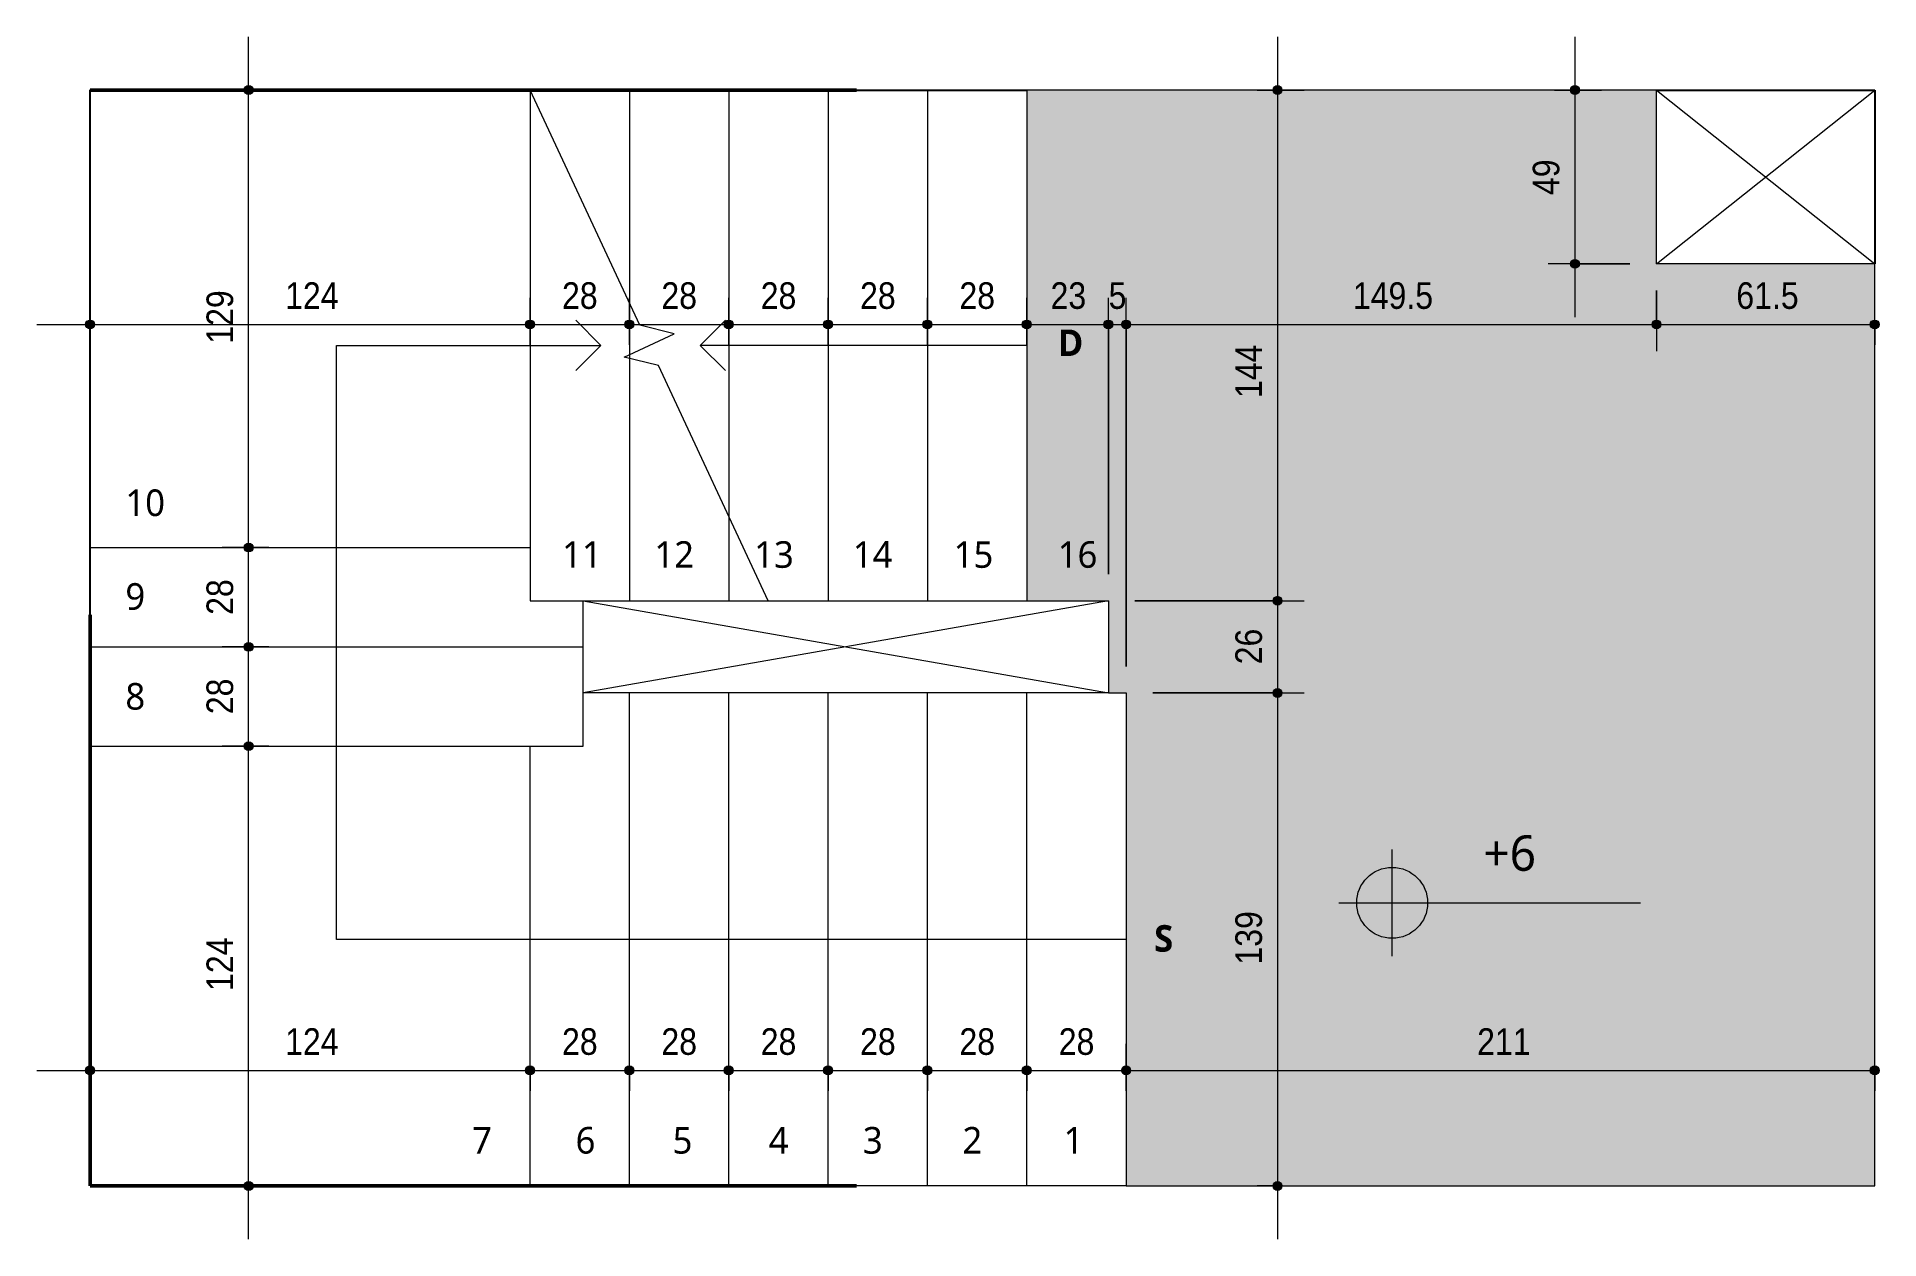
# Model space of a CAD drawing. Header units: centimetres. Extents: x -1968 to 25888, y -1244 to 84208.
# Drawn here: x 23256 to 23775, y 331 to 670 of the extents above.
import ezdxf

# ---------------------------------------------------------------- set-up
doc = ezdxf.new("R2010")
doc.units = ezdxf.units.CM
doc.linetypes.add('Projeção', pattern=[0.396875, 0.238125, -0.15875])
doc.linetypes.add('Traço', pattern=[0.635, 0.3175, -0.3175])
for name, color, linetype, lineweight in [('A-ANNO-DIMS', 7, 'Continuous', 9), ('A-ANNO-DIMS-50', 7, 'Continuous', 9), ('A-DETL-GENF', 7, 'Continuous', 18), ('G-ANNO-DIMS', 7, 'Continuous', 9), ('G-ANNO-TEXT', 7, 'Continuous', 9), ('S-BEAM', 7, 'Continuous', 18), ('S-BEAM-HDLN', 7, 'Traço', 25), ('S-COLS', 7, 'Continuous', 18), ('S-STRS', 7, 'Continuous', 9), ('S-STRS-MBND', 7, 'Continuous', 18)]:
    doc.layers.add(name, color=color, linetype=linetype, lineweight=lineweight)
doc.layers.add('A-DETL', color=7, linetype='Continuous', lineweight=18, true_color=0x00a600)
doc.styles.add('Fira Sans', font='', dxfattribs={"width": 0.9, "height": 7.5})
doc.styles.add('Fira Sans_6', font='', dxfattribs={"width": 0.1, "height": 0.05})
doc.styles.add('Gadugi', font='gadugi.ttf', dxfattribs={"height": 10})
doc.styles.add('Gadugi_2', font='gadugi.ttf', dxfattribs={"height": 7.5})
doc.styles.add('Gadugi_B', font='gadugib.ttf', dxfattribs={"height": 7.5})
doc.styles.get('Fira Sans').set_extended_font_data('Fira Sans')
doc.styles.get('Fira Sans_6').set_extended_font_data('Fira Sans')
doc.dimstyles.new('PED_R80_1_5mm_ACIMA_As_ESQ__R00_1', dxfattribs={"dimscale": 30.48, "dimtxt": 10.229846, "dimasz": 0.328084, "dimexe": 0.246063, "dimexo": 0.246063, "dimgap": 0.049213, "dimtad": 1, "dimdec": 1, "dimrnd": 0.5, "dimdsep": 46, "dimtxsty": 'Fira Sans', "dimblk1": 'DOTSMALL', "dimblk2": 'DOTSMALL', "dimsah": 1, "dimcen": 0.09, "dimdle": 0.492126, "dimazin": 0, "dimtfac": 1, "dimtdec": 4, "dimtix": 1, "dimtmove": 2, "dimatfit": 3, "dimfxl": 1, "dimtvp": 1, "dimtolj": 1, "dimtzin": 0, "dimarcsym": 2})
doc.dimstyles.new('PED_R80_1_5mm_ACIMA_As_ESQ__R00_3', dxfattribs={"dimscale": 30.48, "dimtxt": 10.229846, "dimasz": 0.328084, "dimexe": 0.246063, "dimexo": 0.246063, "dimgap": 0.049213, "dimtad": 1, "dimdec": 1, "dimrnd": 0.5, "dimdsep": 46, "dimtxsty": 'Fira Sans', "dimblk1": 'DOTSMALL', "dimblk2": 'DOTSMALL', "dimsah": 1, "dimcen": 0.09, "dimdle": 0.492126, "dimazin": 0, "dimtfac": 1, "dimtdec": 4, "dimtix": 1, "dimtmove": 0, "dimatfit": 3, "dimfxl": 1, "dimtvp": 1, "dimtolj": 1, "dimtzin": 0, "dimarcsym": 2})

# ---------------------------------------------------------------- blocks, each defined once
blk = doc.blocks.new('Elevações de ponto - M_Cota de elevação - Alvo preenchido-10609-PL101-FORMA DA ESCADA TIPO')
at = {"layer": 'G-ANNO-DIMS'}
h = blk.add_hatch(color=256, dxfattribs=at)
edge = h.paths.add_edge_path(flags=0)
edge.add_line((0, 0), (-0.2, 0))
edge.add_arc((0, 0), 0.2, 90, 180, ccw=False)
edge.add_line((0, 0.2), (0, 0))
h = blk.add_hatch(color=256, dxfattribs=at)
edge = h.paths.add_edge_path(flags=0)
edge.add_line((0, 0), (0.2, 0))
edge.add_arc((0, 0), 0.2, 270, 360, ccw=False)
edge.add_line((0, -0.2), (0, 0))
for p, q in [((0, -0.3), (0, 0.3)), ((-0.3, 0), (1.4, 0))]:
    blk.add_line(p, q, dxfattribs=at)
blk.add_circle((0, 0), 0.2, dxfattribs=at)
blk = doc.blocks.new('DIMBLOCK486-PL101-FORMA DA ESCADA TIPO')
at = {"layer": 'A-ANNO-DIMS-50', "true_color": 0x000032}
h = blk.add_hatch(color=178, dxfattribs=at)
edge = h.paths.add_edge_path(flags=0)
edge.add_arc((23270.8, 588.66), 1.25, 0, 360)
h = blk.add_hatch(color=178, dxfattribs=at)
edge = h.paths.add_edge_path(flags=0)
edge.add_arc((23394.8, 588.66), 1.25, 0, 360)
at = {"layer": 'A-ANNO-DIMS-50', "color": 178, "true_color": 0x000032}
for p, q in [((23270.8, 582.93), (23270.8, 596.16)), ((23394.8, 582.93), (23394.8, 596.16)), ((23255.8, 588.66), (23394.8, 588.66)), ((23270.8, 588.66), (23270.8, 582.93)), ((23394.8, 588.66), (23394.8, 582.93))]:
    blk.add_line(p, q, dxfattribs=at)
for centre in [(23270.8, 588.66), (23394.8, 588.66)]:
    blk.add_circle(centre, 1.25, dxfattribs=at)
at = {"layer": 'A-ANNO-DIMS-50', "color": 0, "insert": (23325.78, 600.55), "char_height": 7.5, "width": 16.8399, "attachment_point": 1, "rotation": 0, "line_spacing_factor": 1.049215, "style": 'Fira Sans'}
blk.add_mtext('124', dxfattribs=at)
blk = doc.blocks.new('_DotSmall')
at = {"color": 0, "linetype": 'ByBlock', "const_width": 0.5}
blk.add_lwpolyline([(-0.0625, 0, 1), (0.0625, 0, 1)], format="xyb", close=True, dxfattribs=at)
blk = doc.blocks.new('DIMBLOCK487-PL101-FORMA DA ESCADA TIPO')
at = {"layer": 'A-ANNO-DIMS-50', "true_color": 0x000032}
h = blk.add_hatch(color=178, dxfattribs=at)
edge = h.paths.add_edge_path(flags=0)
edge.add_arc((23394.8, 588.66), 1.25, 0, 360)
h = blk.add_hatch(color=178, dxfattribs=at)
edge = h.paths.add_edge_path(flags=0)
edge.add_arc((23422.8, 588.66), 1.25, 0, 360)
at = {"layer": 'A-ANNO-DIMS-50', "color": 178, "true_color": 0x000032}
for p, q in [((23394.8, 582.93), (23394.8, 596.16)), ((23422.8, 582.93), (23422.8, 596.16)), ((23394.8, 588.66), (23422.8, 588.66)), ((23394.8, 588.66), (23394.8, 582.93)), ((23422.8, 588.66), (23422.8, 582.93))]:
    blk.add_line(p, q, dxfattribs=at)
for centre in [(23394.8, 588.66), (23422.8, 588.66)]:
    blk.add_circle(centre, 1.25, dxfattribs=at)
at = {"layer": 'A-ANNO-DIMS-50', "color": 0, "insert": (23403.82, 600.55), "char_height": 7.5, "width": 11.9611, "attachment_point": 1, "rotation": 0, "line_spacing_factor": 1.049215, "style": 'Fira Sans'}
blk.add_mtext('28', dxfattribs=at)
blk = doc.blocks.new('DIMBLOCK488-PL101-FORMA DA ESCADA TIPO')
at = {"layer": 'A-ANNO-DIMS-50', "true_color": 0x000032}
h = blk.add_hatch(color=178, dxfattribs=at)
edge = h.paths.add_edge_path(flags=0)
edge.add_arc((23422.8, 588.66), 1.25, 0, 360)
h = blk.add_hatch(color=178, dxfattribs=at)
edge = h.paths.add_edge_path(flags=0)
edge.add_arc((23450.8, 588.66), 1.25, 0, 360)
at = {"layer": 'A-ANNO-DIMS-50', "color": 178, "true_color": 0x000032}
for p, q in [((23422.8, 582.93), (23422.8, 596.16)), ((23450.8, 582.93), (23450.8, 596.16)), ((23422.8, 588.66), (23450.8, 588.66)), ((23422.8, 588.66), (23422.8, 582.93)), ((23450.8, 588.66), (23450.8, 582.93))]:
    blk.add_line(p, q, dxfattribs=at)
for centre in [(23422.8, 588.66), (23450.8, 588.66)]:
    blk.add_circle(centre, 1.25, dxfattribs=at)
at = {"layer": 'A-ANNO-DIMS-50', "color": 0, "insert": (23431.82, 600.55), "char_height": 7.5, "width": 11.9611, "attachment_point": 1, "rotation": 0, "line_spacing_factor": 1.049215, "style": 'Fira Sans'}
blk.add_mtext('28', dxfattribs=at)
blk = doc.blocks.new('DIMBLOCK489-PL101-FORMA DA ESCADA TIPO')
at = {"layer": 'A-ANNO-DIMS-50', "true_color": 0x000032}
h = blk.add_hatch(color=178, dxfattribs=at)
edge = h.paths.add_edge_path(flags=0)
edge.add_arc((23450.8, 588.66), 1.25, 0, 360)
h = blk.add_hatch(color=178, dxfattribs=at)
edge = h.paths.add_edge_path(flags=0)
edge.add_arc((23478.8, 588.66), 1.25, 0, 360)
at = {"layer": 'A-ANNO-DIMS-50', "color": 178, "true_color": 0x000032}
for p, q in [((23450.8, 582.93), (23450.8, 596.16)), ((23478.8, 582.93), (23478.8, 596.16)), ((23450.8, 588.66), (23478.8, 588.66)), ((23450.8, 588.66), (23450.8, 582.93)), ((23478.8, 588.66), (23478.8, 582.93))]:
    blk.add_line(p, q, dxfattribs=at)
for centre in [(23450.8, 588.66), (23478.8, 588.66)]:
    blk.add_circle(centre, 1.25, dxfattribs=at)
at = {"layer": 'A-ANNO-DIMS-50', "color": 0, "insert": (23459.82, 600.55), "char_height": 7.5, "width": 11.9611, "attachment_point": 1, "rotation": 0, "line_spacing_factor": 1.049215, "style": 'Fira Sans'}
blk.add_mtext('28', dxfattribs=at)
blk = doc.blocks.new('DIMBLOCK490-PL101-FORMA DA ESCADA TIPO')
at = {"layer": 'A-ANNO-DIMS-50', "true_color": 0x000032}
h = blk.add_hatch(color=178, dxfattribs=at)
edge = h.paths.add_edge_path(flags=0)
edge.add_arc((23478.8, 588.66), 1.25, 0, 360)
h = blk.add_hatch(color=178, dxfattribs=at)
edge = h.paths.add_edge_path(flags=0)
edge.add_arc((23506.8, 588.66), 1.25, 0, 360)
at = {"layer": 'A-ANNO-DIMS-50', "color": 178, "true_color": 0x000032}
for p, q in [((23478.8, 582.93), (23478.8, 596.16)), ((23506.8, 582.93), (23506.8, 596.16)), ((23478.8, 588.66), (23506.8, 588.66)), ((23478.8, 588.66), (23478.8, 582.93)), ((23506.8, 588.66), (23506.8, 582.93))]:
    blk.add_line(p, q, dxfattribs=at)
for centre in [(23478.8, 588.66), (23506.8, 588.66)]:
    blk.add_circle(centre, 1.25, dxfattribs=at)
at = {"layer": 'A-ANNO-DIMS-50', "color": 0, "insert": (23487.82, 600.55), "char_height": 7.5, "width": 11.9611, "attachment_point": 1, "rotation": 0, "line_spacing_factor": 1.049215, "style": 'Fira Sans'}
blk.add_mtext('28', dxfattribs=at)
blk = doc.blocks.new('DIMBLOCK491-PL101-FORMA DA ESCADA TIPO')
at = {"layer": 'A-ANNO-DIMS-50', "true_color": 0x000032}
h = blk.add_hatch(color=178, dxfattribs=at)
edge = h.paths.add_edge_path(flags=0)
edge.add_arc((23506.8, 588.66), 1.25, 0, 360)
h = blk.add_hatch(color=178, dxfattribs=at)
edge = h.paths.add_edge_path(flags=0)
edge.add_arc((23534.8, 588.66), 1.25, 0, 360)
at = {"layer": 'A-ANNO-DIMS-50', "color": 178, "true_color": 0x000032}
for p, q in [((23506.8, 582.93), (23506.8, 596.16)), ((23534.8, 582.93), (23534.8, 596.16)), ((23506.8, 588.66), (23534.8, 588.66)), ((23506.8, 588.66), (23506.8, 582.93)), ((23534.8, 588.66), (23534.8, 582.93))]:
    blk.add_line(p, q, dxfattribs=at)
for centre in [(23506.8, 588.66), (23534.8, 588.66)]:
    blk.add_circle(centre, 1.25, dxfattribs=at)
at = {"layer": 'A-ANNO-DIMS-50', "color": 0, "insert": (23515.82, 600.55), "char_height": 7.5, "width": 11.9611, "attachment_point": 1, "rotation": 0, "line_spacing_factor": 1.049215, "style": 'Fira Sans'}
blk.add_mtext('28', dxfattribs=at)
blk = doc.blocks.new('DIMBLOCK492-PL101-FORMA DA ESCADA TIPO')
at = {"layer": 'A-ANNO-DIMS-50', "true_color": 0x000032}
h = blk.add_hatch(color=178, dxfattribs=at)
edge = h.paths.add_edge_path(flags=0)
edge.add_arc((23534.8, 588.66), 1.25, 0, 360)
h = blk.add_hatch(color=178, dxfattribs=at)
edge = h.paths.add_edge_path(flags=0)
edge.add_arc((23557.8, 588.66), 1.25, 0, 360)
at = {"layer": 'A-ANNO-DIMS-50', "color": 178, "true_color": 0x000032}
for p, q in [((23534.8, 582.93), (23534.8, 596.16)), ((23557.8, 518.25), (23557.8, 596.16)), ((23534.8, 588.66), (23557.8, 588.66)), ((23534.8, 588.66), (23534.8, 582.93)), ((23557.8, 588.66), (23557.8, 518.25))]:
    blk.add_line(p, q, dxfattribs=at)
for centre in [(23534.8, 588.66), (23557.8, 588.66)]:
    blk.add_circle(centre, 1.25, dxfattribs=at)
at = {"layer": 'A-ANNO-DIMS-50', "color": 0, "insert": (23541.51, 600.55), "char_height": 7.5, "width": 11.4889, "attachment_point": 1, "rotation": 0, "line_spacing_factor": 1.049215, "style": 'Fira Sans'}
blk.add_mtext('23', dxfattribs=at)
blk = doc.blocks.new('DIMBLOCK493-PL101-FORMA DA ESCADA TIPO')
at = {"layer": 'A-ANNO-DIMS-50', "true_color": 0x000032}
h = blk.add_hatch(color=178, dxfattribs=at)
edge = h.paths.add_edge_path(flags=0)
edge.add_arc((23557.8, 588.66), 1.25, 0, 360)
h = blk.add_hatch(color=178, dxfattribs=at)
edge = h.paths.add_edge_path(flags=0)
edge.add_arc((23562.8, 588.66), 1.25, 0, 360)
at = {"layer": 'A-ANNO-DIMS-50', "color": 178, "true_color": 0x000032}
for p, q in [((23557.8, 518.25), (23557.8, 596.16)), ((23562.8, 492.25), (23562.8, 596.16)), ((23557.8, 588.66), (23562.8, 588.66)), ((23557.8, 588.66), (23557.8, 518.25)), ((23562.8, 588.66), (23562.8, 492.25))]:
    blk.add_line(p, q, dxfattribs=at)
for centre in [(23557.8, 588.66), (23562.8, 588.66)]:
    blk.add_circle(centre, 1.25, dxfattribs=at)
at = {"layer": 'A-ANNO-DIMS-50', "color": 0, "insert": (23557.87, 600.55), "char_height": 7.5, "width": 5.8231, "attachment_point": 1, "rotation": 0, "line_spacing_factor": 1.049215, "style": 'Fira Sans'}
blk.add_mtext('5', dxfattribs=at)
blk = doc.blocks.new('DIMBLOCK494-PL101-FORMA DA ESCADA TIPO')
at = {"layer": 'A-ANNO-DIMS-50', "true_color": 0x000032}
h = blk.add_hatch(color=178, dxfattribs=at)
edge = h.paths.add_edge_path(flags=0)
edge.add_arc((23562.8, 588.66), 1.25, 0, 360)
h = blk.add_hatch(color=178, dxfattribs=at)
edge = h.paths.add_edge_path(flags=0)
edge.add_arc((23712.3, 588.66), 1.25, 0, 360)
at = {"layer": 'A-ANNO-DIMS-50', "color": 178, "true_color": 0x000032}
for p, q in [((23712.3, 598.25), (23712.3, 581.16)), ((23712.3, 588.66), (23712.3, 598.25)), ((23562.8, 492.25), (23562.8, 596.16)), ((23562.8, 588.66), (23712.3, 588.66)), ((23562.8, 588.66), (23562.8, 492.25))]:
    blk.add_line(p, q, dxfattribs=at)
for centre in [(23562.8, 588.66), (23712.3, 588.66)]:
    blk.add_circle(centre, 1.25, dxfattribs=at)
at = {"layer": 'A-ANNO-DIMS-50', "color": 0, "insert": (23626.73, 600.55), "char_height": 7.5, "width": 25.9681, "attachment_point": 1, "rotation": 0, "line_spacing_factor": 1.049215, "style": 'Fira Sans'}
blk.add_mtext('149.5', dxfattribs=at)
blk = doc.blocks.new('DIMBLOCK495-PL101-FORMA DA ESCADA TIPO')
at = {"layer": 'A-ANNO-DIMS-50', "true_color": 0x000032}
h = blk.add_hatch(color=178, dxfattribs=at)
edge = h.paths.add_edge_path(flags=0)
edge.add_arc((23712.3, 588.66), 1.25, 0, 360)
h = blk.add_hatch(color=178, dxfattribs=at)
edge = h.paths.add_edge_path(flags=0)
edge.add_arc((23773.8, 588.66), 1.25, 0, 360)
at = {"layer": 'A-ANNO-DIMS-50', "color": 178, "true_color": 0x000032}
for p, q in [((23712.3, 598.25), (23712.3, 581.16)), ((23712.3, 588.66), (23712.3, 598.25)), ((23773.8, 582.93), (23773.8, 596.16)), ((23712.3, 588.66), (23773.8, 588.66)), ((23773.8, 588.66), (23773.8, 582.93))]:
    blk.add_line(p, q, dxfattribs=at)
for centre in [(23712.3, 588.66), (23773.8, 588.66)]:
    blk.add_circle(centre, 1.25, dxfattribs=at)
at = {"layer": 'A-ANNO-DIMS-50', "color": 0, "insert": (23734.79, 600.55), "char_height": 7.5, "width": 19.8302, "attachment_point": 1, "rotation": 0, "line_spacing_factor": 1.049215, "style": 'Fira Sans'}
blk.add_mtext('61.5', dxfattribs=at)
blk = doc.blocks.new('DIMBLOCK496-PL101-FORMA DA ESCADA TIPO')
at = {"layer": 'A-ANNO-DIMS-50', "true_color": 0x000032}
h = blk.add_hatch(color=178, dxfattribs=at)
edge = h.paths.add_edge_path(flags=0)
edge.add_arc((23270.8, 378.33), 1.25, 0, 360)
h = blk.add_hatch(color=178, dxfattribs=at)
edge = h.paths.add_edge_path(flags=0)
edge.add_arc((23394.8, 378.33), 1.25, 0, 360)
at = {"layer": 'A-ANNO-DIMS-50', "color": 178, "true_color": 0x000032}
for p, q in [((23270.8, 372.6), (23270.8, 385.83)), ((23394.8, 372.6), (23394.8, 385.83)), ((23255.8, 378.33), (23394.8, 378.33)), ((23270.8, 378.33), (23270.8, 372.6)), ((23394.8, 378.33), (23394.8, 372.6))]:
    blk.add_line(p, q, dxfattribs=at)
for centre in [(23270.8, 378.33), (23394.8, 378.33)]:
    blk.add_circle(centre, 1.25, dxfattribs=at)
at = {"layer": 'A-ANNO-DIMS-50', "color": 0, "insert": (23325.78, 390.22), "char_height": 7.5, "width": 16.8399, "attachment_point": 1, "line_spacing_factor": 1.049215, "style": 'Fira Sans'}
blk.add_mtext('124', dxfattribs=at)
blk = doc.blocks.new('DIMBLOCK497-PL101-FORMA DA ESCADA TIPO')
at = {"layer": 'A-ANNO-DIMS-50', "true_color": 0x000032}
h = blk.add_hatch(color=178, dxfattribs=at)
edge = h.paths.add_edge_path(flags=0)
edge.add_arc((23394.8, 378.33), 1.25, 0, 360)
h = blk.add_hatch(color=178, dxfattribs=at)
edge = h.paths.add_edge_path(flags=0)
edge.add_arc((23422.8, 378.33), 1.25, 0, 360)
at = {"layer": 'A-ANNO-DIMS-50', "color": 178, "true_color": 0x000032}
for p, q in [((23394.8, 372.6), (23394.8, 385.83)), ((23422.8, 372.6), (23422.8, 385.83)), ((23394.8, 378.33), (23422.8, 378.33)), ((23394.8, 378.33), (23394.8, 372.6)), ((23422.8, 378.33), (23422.8, 372.6))]:
    blk.add_line(p, q, dxfattribs=at)
for centre in [(23394.8, 378.33), (23422.8, 378.33)]:
    blk.add_circle(centre, 1.25, dxfattribs=at)
at = {"layer": 'A-ANNO-DIMS-50', "color": 0, "insert": (23403.82, 390.22), "char_height": 7.5, "width": 11.9611, "attachment_point": 1, "line_spacing_factor": 1.049215, "style": 'Fira Sans'}
blk.add_mtext('28', dxfattribs=at)
blk = doc.blocks.new('DIMBLOCK498-PL101-FORMA DA ESCADA TIPO')
at = {"layer": 'A-ANNO-DIMS-50', "true_color": 0x000032}
h = blk.add_hatch(color=178, dxfattribs=at)
edge = h.paths.add_edge_path(flags=0)
edge.add_arc((23422.8, 378.33), 1.25, 0, 360)
h = blk.add_hatch(color=178, dxfattribs=at)
edge = h.paths.add_edge_path(flags=0)
edge.add_arc((23450.8, 378.33), 1.25, 0, 360)
at = {"layer": 'A-ANNO-DIMS-50', "color": 178, "true_color": 0x000032}
for p, q in [((23422.8, 372.6), (23422.8, 385.83)), ((23450.8, 372.6), (23450.8, 385.83)), ((23422.8, 378.33), (23450.8, 378.33)), ((23422.8, 378.33), (23422.8, 372.6)), ((23450.8, 378.33), (23450.8, 372.6))]:
    blk.add_line(p, q, dxfattribs=at)
for centre in [(23422.8, 378.33), (23450.8, 378.33)]:
    blk.add_circle(centre, 1.25, dxfattribs=at)
at = {"layer": 'A-ANNO-DIMS-50', "color": 0, "insert": (23431.82, 390.22), "char_height": 7.5, "width": 11.9611, "attachment_point": 1, "line_spacing_factor": 1.049215, "style": 'Fira Sans'}
blk.add_mtext('28', dxfattribs=at)
blk = doc.blocks.new('DIMBLOCK499-PL101-FORMA DA ESCADA TIPO')
at = {"layer": 'A-ANNO-DIMS-50', "true_color": 0x000032}
h = blk.add_hatch(color=178, dxfattribs=at)
edge = h.paths.add_edge_path(flags=0)
edge.add_arc((23450.8, 378.33), 1.25, 0, 360)
h = blk.add_hatch(color=178, dxfattribs=at)
edge = h.paths.add_edge_path(flags=0)
edge.add_arc((23478.8, 378.33), 1.25, 0, 360)
at = {"layer": 'A-ANNO-DIMS-50', "color": 178, "true_color": 0x000032}
for p, q in [((23450.8, 372.6), (23450.8, 385.83)), ((23478.8, 372.6), (23478.8, 385.83)), ((23450.8, 378.33), (23478.8, 378.33)), ((23450.8, 378.33), (23450.8, 372.6)), ((23478.8, 378.33), (23478.8, 372.6))]:
    blk.add_line(p, q, dxfattribs=at)
for centre in [(23450.8, 378.33), (23478.8, 378.33)]:
    blk.add_circle(centre, 1.25, dxfattribs=at)
at = {"layer": 'A-ANNO-DIMS-50', "color": 0, "insert": (23459.82, 390.22), "char_height": 7.5, "width": 11.9611, "attachment_point": 1, "line_spacing_factor": 1.049215, "style": 'Fira Sans'}
blk.add_mtext('28', dxfattribs=at)
blk = doc.blocks.new('DIMBLOCK500-PL101-FORMA DA ESCADA TIPO')
at = {"layer": 'A-ANNO-DIMS-50', "true_color": 0x000032}
h = blk.add_hatch(color=178, dxfattribs=at)
edge = h.paths.add_edge_path(flags=0)
edge.add_arc((23478.8, 378.33), 1.25, 0, 360)
h = blk.add_hatch(color=178, dxfattribs=at)
edge = h.paths.add_edge_path(flags=0)
edge.add_arc((23506.8, 378.33), 1.25, 0, 360)
at = {"layer": 'A-ANNO-DIMS-50', "color": 178, "true_color": 0x000032}
for p, q in [((23478.8, 372.6), (23478.8, 385.83)), ((23506.8, 372.6), (23506.8, 385.83)), ((23478.8, 378.33), (23506.8, 378.33)), ((23478.8, 378.33), (23478.8, 372.6)), ((23506.8, 378.33), (23506.8, 372.6))]:
    blk.add_line(p, q, dxfattribs=at)
for centre in [(23478.8, 378.33), (23506.8, 378.33)]:
    blk.add_circle(centre, 1.25, dxfattribs=at)
at = {"layer": 'A-ANNO-DIMS-50', "color": 0, "insert": (23487.82, 390.22), "char_height": 7.5, "width": 11.9611, "attachment_point": 1, "line_spacing_factor": 1.049215, "style": 'Fira Sans'}
blk.add_mtext('28', dxfattribs=at)
blk = doc.blocks.new('DIMBLOCK501-PL101-FORMA DA ESCADA TIPO')
at = {"layer": 'A-ANNO-DIMS-50', "true_color": 0x000032}
h = blk.add_hatch(color=178, dxfattribs=at)
edge = h.paths.add_edge_path(flags=0)
edge.add_arc((23506.8, 378.33), 1.25, 0, 360)
h = blk.add_hatch(color=178, dxfattribs=at)
edge = h.paths.add_edge_path(flags=0)
edge.add_arc((23534.8, 378.33), 1.25, 0, 360)
at = {"layer": 'A-ANNO-DIMS-50', "color": 178, "true_color": 0x000032}
for p, q in [((23506.8, 372.6), (23506.8, 385.83)), ((23534.8, 372.6), (23534.8, 385.83)), ((23506.8, 378.33), (23534.8, 378.33)), ((23506.8, 378.33), (23506.8, 372.6)), ((23534.8, 378.33), (23534.8, 372.6))]:
    blk.add_line(p, q, dxfattribs=at)
for centre in [(23506.8, 378.33), (23534.8, 378.33)]:
    blk.add_circle(centre, 1.25, dxfattribs=at)
at = {"layer": 'A-ANNO-DIMS-50', "color": 0, "insert": (23515.82, 390.22), "char_height": 7.5, "width": 11.9611, "attachment_point": 1, "line_spacing_factor": 1.049215, "style": 'Fira Sans'}
blk.add_mtext('28', dxfattribs=at)
blk = doc.blocks.new('DIMBLOCK502-PL101-FORMA DA ESCADA TIPO')
at = {"layer": 'A-ANNO-DIMS-50', "true_color": 0x000032}
h = blk.add_hatch(color=178, dxfattribs=at)
edge = h.paths.add_edge_path(flags=0)
edge.add_arc((23534.8, 378.33), 1.25, 0, 360)
h = blk.add_hatch(color=178, dxfattribs=at)
edge = h.paths.add_edge_path(flags=0)
edge.add_arc((23562.8, 378.33), 1.25, 0, 360)
at = {"layer": 'A-ANNO-DIMS-50', "color": 178, "true_color": 0x000032}
for p, q in [((23534.8, 372.6), (23534.8, 385.83)), ((23562.8, 372.6), (23562.8, 385.83)), ((23534.8, 378.33), (23562.8, 378.33)), ((23534.8, 378.33), (23534.8, 372.6)), ((23562.8, 378.33), (23562.8, 372.6))]:
    blk.add_line(p, q, dxfattribs=at)
for centre in [(23534.8, 378.33), (23562.8, 378.33)]:
    blk.add_circle(centre, 1.25, dxfattribs=at)
at = {"layer": 'A-ANNO-DIMS-50', "color": 0, "insert": (23543.82, 390.22), "char_height": 7.5, "width": 11.9611, "attachment_point": 1, "line_spacing_factor": 1.049215, "style": 'Fira Sans'}
blk.add_mtext('28', dxfattribs=at)
blk = doc.blocks.new('DIMBLOCK503-PL101-FORMA DA ESCADA TIPO')
at = {"layer": 'A-ANNO-DIMS-50', "true_color": 0x000032}
h = blk.add_hatch(color=178, dxfattribs=at)
edge = h.paths.add_edge_path(flags=0)
edge.add_arc((23562.8, 378.33), 1.25, 0, 360)
h = blk.add_hatch(color=178, dxfattribs=at)
edge = h.paths.add_edge_path(flags=0)
edge.add_arc((23773.8, 378.33), 1.25, 0, 360)
at = {"layer": 'A-ANNO-DIMS-50', "color": 178, "true_color": 0x000032}
for p, q in [((23562.8, 372.6), (23562.8, 385.83)), ((23773.8, 372.6), (23773.8, 385.83)), ((23562.8, 378.33), (23773.8, 378.33)), ((23562.8, 378.33), (23562.8, 372.6)), ((23773.8, 378.33), (23773.8, 372.6))]:
    blk.add_line(p, q, dxfattribs=at)
for centre in [(23562.8, 378.33), (23773.8, 378.33)]:
    blk.add_circle(centre, 1.25, dxfattribs=at)
at = {"layer": 'A-ANNO-DIMS-50', "color": 0, "insert": (23661.74, 390.22), "char_height": 7.5, "width": 15.7382, "attachment_point": 1, "line_spacing_factor": 1.049215, "style": 'Fira Sans'}
blk.add_mtext('211', dxfattribs=at)
blk = doc.blocks.new('DIMBLOCK504-PL101-FORMA DA ESCADA TIPO')
at = {"layer": 'A-ANNO-DIMS-50', "true_color": 0x000032}
h = blk.add_hatch(color=178, dxfattribs=at)
edge = h.paths.add_edge_path(flags=0)
edge.add_arc((23605.48, 654.75), 1.25, 0, 360)
h = blk.add_hatch(color=178, dxfattribs=at)
edge = h.paths.add_edge_path(flags=0)
edge.add_arc((23605.48, 510.75), 1.25, 0, 360)
at = {"layer": 'A-ANNO-DIMS-50', "color": 178, "true_color": 0x000032}
for p, q in [((23605.48, 669.75), (23605.48, 510.75)), ((23599.74, 654.75), (23612.98, 654.75)), ((23605.48, 654.75), (23599.74, 654.75)), ((23565.3, 510.75), (23612.98, 510.75)), ((23605.48, 510.75), (23565.3, 510.75))]:
    blk.add_line(p, q, dxfattribs=at)
for centre in [(23605.48, 654.75), (23605.48, 510.75)]:
    blk.add_circle(centre, 1.25, dxfattribs=at)
at = {"layer": 'A-ANNO-DIMS-50', "color": 0, "insert": (23593.59, 567.91), "char_height": 7.5, "width": 17.312, "attachment_point": 1, "rotation": 90, "line_spacing_factor": 1.049215, "style": 'Fira Sans'}
blk.add_mtext('144', dxfattribs=at)
blk = doc.blocks.new('DIMBLOCK505-PL101-FORMA DA ESCADA TIPO')
at = {"layer": 'A-ANNO-DIMS-50', "true_color": 0x000032}
h = blk.add_hatch(color=178, dxfattribs=at)
edge = h.paths.add_edge_path(flags=0)
edge.add_arc((23605.48, 510.75), 1.25, 0, 360)
h = blk.add_hatch(color=178, dxfattribs=at)
edge = h.paths.add_edge_path(flags=0)
edge.add_arc((23605.48, 484.75), 1.25, 0, 360)
at = {"layer": 'A-ANNO-DIMS-50', "color": 178, "true_color": 0x000032}
for p, q in [((23565.3, 510.75), (23612.98, 510.75)), ((23605.48, 510.75), (23565.3, 510.75)), ((23605.48, 510.75), (23605.48, 484.75)), ((23570.3, 484.75), (23612.98, 484.75)), ((23605.48, 484.75), (23570.3, 484.75))]:
    blk.add_line(p, q, dxfattribs=at)
for centre in [(23605.48, 510.75), (23605.48, 484.75)]:
    blk.add_circle(centre, 1.25, dxfattribs=at)
at = {"layer": 'A-ANNO-DIMS-50', "color": 0, "insert": (23593.59, 492.83), "char_height": 7.5, "width": 11.8037, "attachment_point": 1, "rotation": 90, "line_spacing_factor": 1.049215, "style": 'Fira Sans'}
blk.add_mtext('26', dxfattribs=at)
blk = doc.blocks.new('DIMBLOCK506-PL101-FORMA DA ESCADA TIPO')
at = {"layer": 'A-ANNO-DIMS-50', "true_color": 0x000032}
h = blk.add_hatch(color=178, dxfattribs=at)
edge = h.paths.add_edge_path(flags=0)
edge.add_arc((23605.48, 484.75), 1.25, 0, 360)
h = blk.add_hatch(color=178, dxfattribs=at)
edge = h.paths.add_edge_path(flags=0)
edge.add_arc((23605.48, 345.75), 1.25, 0, 360)
at = {"layer": 'A-ANNO-DIMS-50', "color": 178, "true_color": 0x000032}
for p, q in [((23570.3, 484.75), (23612.98, 484.75)), ((23605.48, 484.75), (23570.3, 484.75)), ((23605.48, 484.75), (23605.48, 330.75)), ((23599.74, 345.75), (23612.98, 345.75)), ((23605.48, 345.75), (23599.74, 345.75))]:
    blk.add_line(p, q, dxfattribs=at)
for centre in [(23605.48, 484.75), (23605.48, 345.75)]:
    blk.add_circle(centre, 1.25, dxfattribs=at)
at = {"layer": 'A-ANNO-DIMS-50', "color": 0, "insert": (23593.59, 408.17), "char_height": 7.5, "width": 16.9973, "attachment_point": 1, "rotation": 90, "line_spacing_factor": 1.049215, "style": 'Fira Sans'}
blk.add_mtext('139', dxfattribs=at)
blk = doc.blocks.new('DIMBLOCK507-PL101-FORMA DA ESCADA TIPO')
at = {"layer": 'A-ANNO-DIMS-50', "true_color": 0x000032}
h = blk.add_hatch(color=178, dxfattribs=at)
edge = h.paths.add_edge_path(flags=0)
edge.add_arc((23689.3, 654.75), 1.25, 0, 360)
h = blk.add_hatch(color=178, dxfattribs=at)
edge = h.paths.add_edge_path(flags=0)
edge.add_arc((23689.3, 605.75), 1.25, 0, 360)
at = {"layer": 'A-ANNO-DIMS-50', "color": 178, "true_color": 0x000032}
for p, q in [((23689.3, 669.75), (23689.3, 590.75)), ((23683.56, 654.75), (23696.8, 654.75)), ((23689.3, 654.75), (23683.56, 654.75)), ((23704.8, 605.75), (23681.8, 605.75)), ((23689.3, 605.75), (23704.8, 605.75))]:
    blk.add_line(p, q, dxfattribs=at)
for centre in [(23689.3, 654.75), (23689.3, 605.75)]:
    blk.add_circle(centre, 1.25, dxfattribs=at)
at = {"layer": 'A-ANNO-DIMS-50', "color": 0, "insert": (23677.41, 625.14), "char_height": 7.5, "width": 12.2758, "attachment_point": 1, "rotation": 90, "line_spacing_factor": 1.049215, "style": 'Fira Sans'}
blk.add_mtext('49', dxfattribs=at)
blk = doc.blocks.new('DIMBLOCK508-PL101-FORMA DA ESCADA TIPO')
at = {"layer": 'A-ANNO-DIMS-50', "true_color": 0x000032}
h = blk.add_hatch(color=178, dxfattribs=at)
edge = h.paths.add_edge_path(flags=0)
edge.add_arc((23315.49, 469.75), 1.25, 0, 360)
h = blk.add_hatch(color=178, dxfattribs=at)
edge = h.paths.add_edge_path(flags=0)
edge.add_arc((23315.49, 345.75), 1.25, 0, 360)
at = {"layer": 'A-ANNO-DIMS-50', "color": 178, "true_color": 0x000032}
for p, q in [((23321.23, 469.75), (23307.99, 469.75)), ((23315.49, 330.75), (23315.49, 469.75)), ((23315.49, 469.75), (23321.23, 469.75)), ((23321.23, 345.75), (23307.99, 345.75)), ((23315.49, 345.75), (23321.23, 345.75))]:
    blk.add_line(p, q, dxfattribs=at)
for centre in [(23315.49, 469.75), (23315.49, 345.75)]:
    blk.add_circle(centre, 1.25, dxfattribs=at)
at = {"layer": 'A-ANNO-DIMS-50', "color": 0, "insert": (23303.61, 400.73), "char_height": 7.5, "width": 16.8399, "attachment_point": 1, "rotation": 90, "line_spacing_factor": 1.049215, "style": 'Fira Sans'}
blk.add_mtext('124', dxfattribs=at)
blk = doc.blocks.new('DIMBLOCK509-PL101-FORMA DA ESCADA TIPO')
at = {"layer": 'A-ANNO-DIMS-50', "true_color": 0x000032}
h = blk.add_hatch(color=178, dxfattribs=at)
edge = h.paths.add_edge_path(flags=0)
edge.add_arc((23315.49, 497.75), 1.25, 0, 360)
h = blk.add_hatch(color=178, dxfattribs=at)
edge = h.paths.add_edge_path(flags=0)
edge.add_arc((23315.49, 469.75), 1.25, 0, 360)
at = {"layer": 'A-ANNO-DIMS-50', "color": 178, "true_color": 0x000032}
for p, q in [((23321.23, 497.75), (23307.99, 497.75)), ((23315.49, 469.75), (23315.49, 497.75)), ((23315.49, 497.75), (23321.23, 497.75)), ((23321.23, 469.75), (23307.99, 469.75)), ((23315.49, 469.75), (23321.23, 469.75))]:
    blk.add_line(p, q, dxfattribs=at)
for centre in [(23315.49, 497.75), (23315.49, 469.75)]:
    blk.add_circle(centre, 1.25, dxfattribs=at)
at = {"layer": 'A-ANNO-DIMS-50', "color": 0, "insert": (23303.61, 478.77), "char_height": 7.5, "width": 11.9611, "attachment_point": 1, "rotation": 90, "line_spacing_factor": 1.049215, "style": 'Fira Sans'}
blk.add_mtext('28', dxfattribs=at)
blk = doc.blocks.new('DIMBLOCK510-PL101-FORMA DA ESCADA TIPO')
at = {"layer": 'A-ANNO-DIMS-50', "true_color": 0x000032}
h = blk.add_hatch(color=178, dxfattribs=at)
edge = h.paths.add_edge_path(flags=0)
edge.add_arc((23315.49, 525.75), 1.25, 0, 360)
h = blk.add_hatch(color=178, dxfattribs=at)
edge = h.paths.add_edge_path(flags=0)
edge.add_arc((23315.49, 497.75), 1.25, 0, 360)
at = {"layer": 'A-ANNO-DIMS-50', "color": 178, "true_color": 0x000032}
for p, q in [((23321.23, 525.75), (23307.99, 525.75)), ((23315.49, 497.75), (23315.49, 525.75)), ((23315.49, 525.75), (23321.23, 525.75)), ((23321.23, 497.75), (23307.99, 497.75)), ((23315.49, 497.75), (23321.23, 497.75))]:
    blk.add_line(p, q, dxfattribs=at)
for centre in [(23315.49, 525.75), (23315.49, 497.75)]:
    blk.add_circle(centre, 1.25, dxfattribs=at)
at = {"layer": 'A-ANNO-DIMS-50', "color": 0, "insert": (23303.61, 506.77), "char_height": 7.5, "width": 11.9611, "attachment_point": 1, "rotation": 90, "line_spacing_factor": 1.049215, "style": 'Fira Sans'}
blk.add_mtext('28', dxfattribs=at)
blk = doc.blocks.new('DIMBLOCK511-PL101-FORMA DA ESCADA TIPO')
at = {"layer": 'A-ANNO-DIMS-50', "true_color": 0x000032}
h = blk.add_hatch(color=178, dxfattribs=at)
edge = h.paths.add_edge_path(flags=0)
edge.add_arc((23315.49, 654.75), 1.25, 0, 360)
h = blk.add_hatch(color=178, dxfattribs=at)
edge = h.paths.add_edge_path(flags=0)
edge.add_arc((23315.49, 525.75), 1.25, 0, 360)
at = {"layer": 'A-ANNO-DIMS-50', "color": 178, "true_color": 0x000032}
for p, q in [((23315.49, 525.75), (23315.49, 669.75)), ((23321.23, 654.75), (23307.99, 654.75)), ((23315.49, 654.75), (23321.23, 654.75)), ((23321.23, 525.75), (23307.99, 525.75)), ((23315.49, 525.75), (23321.23, 525.75))]:
    blk.add_line(p, q, dxfattribs=at)
for centre in [(23315.49, 654.75), (23315.49, 525.75)]:
    blk.add_circle(centre, 1.25, dxfattribs=at)
at = {"layer": 'A-ANNO-DIMS-50', "color": 0, "insert": (23303.61, 583.23), "char_height": 7.5, "width": 16.8399, "attachment_point": 1, "rotation": 90, "line_spacing_factor": 1.049215, "style": 'Fira Sans'}
blk.add_mtext('129', dxfattribs=at)

msp = doc.modelspace()

# ---------------------------------------------------------------- hatches: boundary and pattern name
at = {"layer": 'A-DETL-GENF', "true_color": 0xa7d7e1}
msp.add_hatch(color=9, dxfattribs=at).paths.add_polyline_path([(23773.8, 345.75), (23773.8, 605.75), (23712.3, 605.75), (23712.3, 654.75), (23534.8, 654.75), (23534.8, 510.75), (23557.8, 510.75), (23557.8, 484.75), (23562.8, 484.75), (23562.8, 345.75)], flags=0)
at = {"layer": 'S-BEAM', "true_color": 0xff8080}
msp.add_hatch(color=11, dxfattribs=at).paths.add_polyline_path([(23270.8, 506.75), (23270.8, 654.75), (23270.7, 654.75), (23270.7, 506.75)], flags=0)

# ---------------------------------------------------------------- linework, layer by layer
at = {"layer": 'A-DETL', "color": 7}
for p, q in [((23712.3, 654.75), (23534.8, 654.75)), ((23534.8, 654.75), (23534.8, 510.75)), ((23712.3, 605.75), (23712.3, 654.75)), ((23712.3, 605.75), (23773.8, 654.75)), ((23712.3, 654.75), (23773.8, 605.75)), ((23773.8, 605.75), (23712.3, 605.75)), ((23773.8, 345.75), (23773.8, 605.75)), ((23414.8, 582.75), (23407.73, 589.82)), ((23442.8, 582.75), (23449.87, 589.82)), ((23340.3, 415.25), (23340.3, 582.75)), ((23340.3, 582.75), (23414.8, 582.75)), ((23414.8, 582.75), (23407.73, 575.68)), ((23534.8, 582.75), (23442.8, 582.75)), ((23442.8, 582.75), (23449.87, 575.68)), ((23557.8, 510.75), (23409.8, 484.75)), ((23409.8, 510.75), (23557.8, 484.75)), ((23534.8, 510.75), (23557.8, 510.75)), ((23557.8, 510.75), (23557.8, 484.75)), ((23557.8, 484.75), (23562.8, 484.75)), ((23562.8, 484.75), (23562.8, 345.75)), ((23562.8, 415.25), (23340.3, 415.25)), ((23562.8, 345.75), (23773.8, 345.75))]:
    msp.add_line(p, q, dxfattribs=at)
at = {"layer": 'S-BEAM', "lineweight": 25}
for p, q in [((23270.8, 506.75), (23270.8, 654.75)), ((23486.8, 654.75), (23534.8, 654.75)), ((23712.3, 654.75), (23773.8, 654.75)), ((23773.8, 654.75), (23773.8, 605.75))]:
    msp.add_line(p, q, dxfattribs=at)
at = {"layer": 'S-BEAM-HDLN', "linetype": 'Continuous'}
for p, q in [((23270.8, 654.75), (23270.7, 654.75)), ((23270.7, 653.48), (23270.8, 653.48)), ((23270.8, 506.75), (23270.7, 506.75))]:
    msp.add_line(p, q, dxfattribs=at)
at = {"layer": 'S-COLS', "color": 8, "lineweight": 50, "true_color": 0x808080}
for p, q in [((23270.8, 654.75), (23486.8, 654.75)), ((23486.8, 654.75), (23486.8, 654.79)), ((23270.8, 345.75), (23270.8, 506.75)), ((23486.8, 345.75), (23270.8, 345.75)), ((23486.8, 345.69), (23486.8, 345.75))]:
    msp.add_line(p, q, dxfattribs=at)
at = {"layer": 'S-STRS', "lineweight": 18}
for p, q in [((23394.8, 654.74), (23394.8, 510.75)), ((23422.8, 654.75), (23422.8, 594.72)), ((23450.8, 654.75), (23450.8, 534.67)), ((23478.8, 654.75), (23478.8, 510.75)), ((23506.8, 654.75), (23506.8, 510.75)), ((23422.8, 594.69), (23422.8, 580.15)), ((23422.8, 580.15), (23422.8, 579.08)), ((23422.8, 579.08), (23422.8, 510.75)), ((23450.8, 534.65), (23450.8, 510.75)), ((23270.8, 525.75), (23394.8, 525.75)), ((23394.8, 510.75), (23422.8, 510.75)), ((23409.8, 497.75), (23409.8, 510.75)), ((23422.8, 510.75), (23450.8, 510.75)), ((23450.8, 510.75), (23461.95, 510.75)), ((23461.95, 510.75), (23478.8, 510.75)), ((23478.8, 510.75), (23506.8, 510.75)), ((23506.8, 510.75), (23534.8, 510.75)), ((23270.8, 497.75), (23409.8, 497.75)), ((23409.8, 469.75), (23409.8, 497.75)), ((23422.8, 484.75), (23409.8, 484.75)), ((23450.8, 484.75), (23422.8, 484.75)), ((23422.8, 345.75), (23422.8, 484.75)), ((23478.8, 484.75), (23450.8, 484.75)), ((23450.8, 345.75), (23450.8, 484.75)), ((23506.8, 484.75), (23478.8, 484.75)), ((23478.8, 345.75), (23478.8, 484.75)), ((23534.8, 484.75), (23506.8, 484.75)), ((23506.8, 345.75), (23506.8, 484.75)), ((23557.8, 484.75), (23534.8, 484.75)), ((23534.8, 345.75), (23534.8, 484.75)), ((23270.8, 469.75), (23409.8, 469.75)), ((23394.8, 345.75), (23394.8, 469.75)), ((23506.8, 345.75), (23486.8, 345.75)), ((23534.8, 345.75), (23506.8, 345.75)), ((23562.8, 345.75), (23534.8, 345.75))]:
    msp.add_line(p, q, dxfattribs=at)
at = {"layer": 'S-STRS', "linetype": 'Projeção', "lineweight": 18}
for p, q in [((23394.8, 654.74), (23394.8, 510.75)), ((23422.8, 654.75), (23422.8, 594.72)), ((23450.8, 654.75), (23450.8, 534.67)), ((23478.8, 654.75), (23478.8, 510.75)), ((23506.8, 654.75), (23506.8, 510.75)), ((23422.8, 594.69), (23422.8, 580.15)), ((23422.8, 580.15), (23422.8, 579.08)), ((23422.8, 579.08), (23422.8, 510.75)), ((23450.8, 534.65), (23450.8, 510.75)), ((23270.8, 525.75), (23394.8, 525.75)), ((23270.8, 497.75), (23409.8, 497.75)), ((23422.8, 345.75), (23422.8, 484.75)), ((23450.8, 345.75), (23450.8, 484.75)), ((23478.8, 345.75), (23478.8, 484.75)), ((23506.8, 345.75), (23506.8, 484.75)), ((23534.8, 345.75), (23534.8, 484.75)), ((23270.8, 469.75), (23409.8, 469.75)), ((23394.8, 345.75), (23394.8, 469.75))]:
    msp.add_line(p, q, dxfattribs=at)
at = {"layer": 'S-STRS-MBND'}
for p, q in [((23425.73, 588.41), (23394.8, 654.75)), ((23435.45, 586.05), (23425.73, 588.41)), ((23421.29, 579.45), (23435.45, 586.05)), ((23431.01, 577.09), (23421.29, 579.45)), ((23461.95, 510.75), (23431.01, 577.09))]:
    msp.add_line(p, q, dxfattribs=at)

# ---------------------------------------------------------------- block references
at = {"layer": 'G-ANNO-DIMS', "xscale": 49.99999999999998, "yscale": 49.99999999999998, "zscale": 49.99999999999998}
msp.add_blockref('Elevações de ponto - M_Cota de elevação - Alvo preenchido-10609-PL101-FORMA DA ESCADA TIPO', (23637.79, 425.58), dxfattribs=at)

# ---------------------------------------------------------------- texts
at = {"layer": 'G-ANNO-DIMS', "insert": (23669.53, 433.15), "char_height": 0.05, "width": 0.0229, "attachment_point": 1, "line_spacing_factor": 1.049215, "style": 'Fira Sans_6'}
msp.add_mtext('771.51', dxfattribs=at)
at = {"layer": 'G-ANNO-TEXT', "attachment_point": 1}
for s, insert, char_height, width, style in [('\\fGadugi|b1|i0|c0|p34|;D', (23543.53, 587.23), 7.5, 9.6203, 'Gadugi_B'), ('10', (23280.75, 542.14), 7.5, 13.6287, 'Gadugi_2'), ('11', (23403.84, 527.54), 7.5, 13.6287, 'Gadugi_2'), ('12', (23429.85, 527.54), 7.5, 13.6287, 'Gadugi_2'), ('13', (23457.97, 527.54), 7.5, 13.6287, 'Gadugi_2'), ('14', (23485.78, 527.54), 7.5, 13.6287, 'Gadugi_2'), ('15', (23514.2, 527.54), 7.5, 13.6287, 'Gadugi_2'), ('16', (23543.53, 527.54), 7.5, 13.6287, 'Gadugi_2'), ('9', (23280.75, 515.71), 7.5, 6.8143, 'Gadugi_2'), ('8', (23280.75, 487.55), 7.5, 6.8143, 'Gadugi_2'), ('+6', (23663.45, 444.6), 10, 20.8439, 'Gadugi'), ('\\fGadugi|b1|i0|c0|p34|;S', (23570.7, 419.29), 7.5, 7.2152, 'Gadugi_B'), ('7', (23378.46, 362.37), 7.5, 6.8143, 'Gadugi_2'), ('6', (23407.64, 362.37), 7.5, 6.8143, 'Gadugi_2'), ('5', (23434.99, 362.37), 7.5, 6.8143, 'Gadugi_2'), ('4', (23462.07, 362.37), 7.5, 6.8143, 'Gadugi_2'), ('3', (23488.62, 362.37), 7.5, 6.8143, 'Gadugi_2'), ('2', (23516.68, 362.37), 7.5, 6.8143, 'Gadugi_2'), ('1', (23545.19, 362.37), 7.5, 6.8143, 'Gadugi_2')]:
    msp.add_mtext(s, dxfattribs=dict(at, insert=insert, char_height=char_height, width=width, style=style))

# ---------------------------------------------------------------- dimensions: what is measured, and where the dimension line sits
at = {"layer": 'A-ANNO-DIMS', "color": 178, "true_color": 0x000032}
for base, p1, p2, angle, override, picture, middle in [((23315.49, 654.75), (23313.73, 525.75), (23313.73, 654.75), 90, {"dimpost": '<>', "dimfxl": 128.999998}, 'DIMBLOCK511-PL101-FORMA DA ESCADA TIPO', (23310.12, 590.25)), ((23689.3, 605.75), (23691.06, 654.75), (23712.3, 605.75), 270, {"dimpost": '<>', "dimfxl": 53.403604}, 'DIMBLOCK507-PL101-FORMA DA ESCADA TIPO', (23683.93, 630.25)), ((23712.3, 588.66), (23562.8, 484.75), (23712.3, 605.75), 0, {"dimpost": '<>', "dimfxl": 192.331101}, 'DIMBLOCK494-PL101-FORMA DA ESCADA TIPO', (23637.55, 594.03)), ((23773.8, 588.66), (23712.3, 605.75), (23773.8, 590.43), 0, {"dimpost": '<>', "dimfxl": 63.377226}, 'DIMBLOCK495-PL101-FORMA DA ESCADA TIPO', (23743.05, 593.98)), ((23394.8, 588.66), (23270.8, 590.43), (23394.8, 590.43), 0, {"dimpost": '<>', "dimfxl": 123.999956}, 'DIMBLOCK486-PL101-FORMA DA ESCADA TIPO', (23332.8, 593.91)), ((23422.8, 588.66), (23394.8, 590.43), (23422.8, 590.43), 0, {"dimpost": '<>', "dimfxl": 28}, 'DIMBLOCK487-PL101-FORMA DA ESCADA TIPO', (23408.8, 593.98)), ((23450.8, 588.66), (23422.8, 590.43), (23450.8, 590.43), 0, {"dimpost": '<>', "dimfxl": 28}, 'DIMBLOCK488-PL101-FORMA DA ESCADA TIPO', (23436.8, 593.98)), ((23478.8, 588.66), (23450.8, 590.43), (23478.8, 590.43), 0, {"dimpost": '<>', "dimfxl": 28}, 'DIMBLOCK489-PL101-FORMA DA ESCADA TIPO', (23464.8, 593.98)), ((23506.8, 588.66), (23478.8, 590.43), (23506.8, 590.43), 0, {"dimpost": '<>', "dimfxl": 28}, 'DIMBLOCK490-PL101-FORMA DA ESCADA TIPO', (23492.8, 593.98)), ((23534.8, 588.66), (23506.8, 590.43), (23534.8, 590.43), 0, {"dimpost": '<>', "dimfxl": 28}, 'DIMBLOCK491-PL101-FORMA DA ESCADA TIPO', (23520.8, 593.98)), ((23557.8, 588.66), (23534.8, 590.43), (23557.8, 510.75), 0, {"dimpost": '<>', "dimfxl": 82.933221}, 'DIMBLOCK492-PL101-FORMA DA ESCADA TIPO', (23546.3, 593.98)), ((23562.8, 588.66), (23557.8, 510.75), (23562.8, 484.75), 0, {"dimpost": '<>', "dimfxl": 26.476406}, 'DIMBLOCK493-PL101-FORMA DA ESCADA TIPO', (23560.3, 593.98)), ((23315.49, 525.75), (23313.73, 497.75), (23313.73, 525.75), 90, {"dimpost": '<>', "dimfxl": 28}, 'DIMBLOCK510-PL101-FORMA DA ESCADA TIPO', (23310.18, 511.75)), ((23605.48, 484.75), (23557.8, 510.75), (23562.8, 484.75), 270, {"dimpost": '<>', "dimfxl": 26.476406}, 'DIMBLOCK505-PL101-FORMA DA ESCADA TIPO', (23600.16, 497.75)), ((23315.49, 497.75), (23313.73, 469.75), (23313.73, 497.75), 90, {"dimpost": '<>', "dimfxl": 28}, 'DIMBLOCK509-PL101-FORMA DA ESCADA TIPO', (23310.18, 483.75)), ((23605.48, 345.75), (23562.8, 484.75), (23607.24, 345.75), 270, {"dimpost": '<>', "dimfxl": 145.932836}, 'DIMBLOCK506-PL101-FORMA DA ESCADA TIPO', (23600.11, 415.25)), ((23315.49, 469.75), (23313.73, 345.75), (23313.73, 469.75), 90, {"dimpost": '<>', "dimfxl": 124.000004}, 'DIMBLOCK508-PL101-FORMA DA ESCADA TIPO', (23310.24, 407.75))]:
    dim = msp.add_linear_dim(base=base, p1=p1, p2=p2, angle=angle, dimstyle='PED_R80_1_5mm_ACIMA_As_ESQ__R00_3', override=override, dxfattribs=at)
    dim.commit()
    dim.dimension.update_dxf_attribs({"geometry": picture, "text_midpoint": middle})
dim = msp.add_linear_dim(base=(23605.48, 510.75), p1=(23607.24, 654.75), p2=(23557.8, 510.75), angle=270, dimstyle='PED_R80_1_5mm_ACIMA_As_ESQ__R00_1', override={"dimpost": '<>', "dimfxl": 152.252576}, dxfattribs=at)
dim.commit()
dim.dimension.update_dxf_attribs({"geometry": 'DIMBLOCK504-PL101-FORMA DA ESCADA TIPO', "text_midpoint": (23598.59, 576.57), "dimtype": 160, "text_rotation": 90})
for base, p1, p2, override, picture, middle in [((23394.8, 378.33), (23270.8, 380.1), (23394.8, 380.1), {"dimpost": '<>', "dimfxl": 123.999952}, 'DIMBLOCK496-PL101-FORMA DA ESCADA TIPO', (23332.8, 383.58)), ((23422.8, 378.33), (23394.8, 380.1), (23422.8, 380.1), {"dimpost": '<>', "dimfxl": 28}, 'DIMBLOCK497-PL101-FORMA DA ESCADA TIPO', (23408.8, 383.65)), ((23450.8, 378.33), (23422.8, 380.1), (23450.8, 380.1), {"dimpost": '<>', "dimfxl": 28}, 'DIMBLOCK498-PL101-FORMA DA ESCADA TIPO', (23436.8, 383.65)), ((23478.8, 378.33), (23450.8, 380.1), (23478.8, 380.1), {"dimpost": '<>', "dimfxl": 28}, 'DIMBLOCK499-PL101-FORMA DA ESCADA TIPO', (23464.8, 383.65)), ((23506.8, 378.33), (23478.8, 380.1), (23506.8, 380.1), {"dimpost": '<>', "dimfxl": 28}, 'DIMBLOCK500-PL101-FORMA DA ESCADA TIPO', (23492.8, 383.65)), ((23534.8, 378.33), (23506.8, 380.1), (23534.8, 380.1), {"dimpost": '<>', "dimfxl": 28}, 'DIMBLOCK501-PL101-FORMA DA ESCADA TIPO', (23520.8, 383.65)), ((23562.8, 378.33), (23534.8, 380.1), (23562.8, 380.1), {"dimpost": '<>', "dimfxl": 28}, 'DIMBLOCK502-PL101-FORMA DA ESCADA TIPO', (23548.8, 383.65)), ((23773.8, 378.33), (23562.8, 380.1), (23773.8, 380.1), {"dimpost": '<>', "dimfxl": 210.997759}, 'DIMBLOCK503-PL101-FORMA DA ESCADA TIPO', (23668.3, 383.58))]:
    dim = msp.add_linear_dim(base=base, p1=p1, p2=p2, dimstyle='PED_R80_1_5mm_ACIMA_As_ESQ__R00_3', override=override, dxfattribs=at)
    dim.commit()
    dim.dimension.update_dxf_attribs({"geometry": picture, "text_midpoint": middle})

doc.saveas('drawing.dxf')
